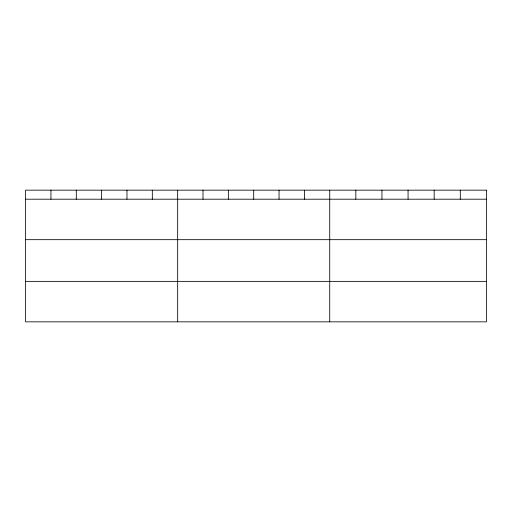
<?xml version="1.0" encoding="UTF-8"?>
<svg xmlns="http://www.w3.org/2000/svg" width="512" height="512" viewBox="0 0 512 512"><rect width="100%" height="100%" fill="white"/><g stroke="black" fill="none" stroke-linecap="round" stroke-linejoin="round"><path stroke-width="0.77" d="M25.6 199.2L486.4 199.2M25.6 239.674L486.4 239.674M25.6 281.37L486.4 281.37M460.288 190.157L460.288 199.2M434.176 190.157L434.176 199.2M408.064 190.157L408.064 199.2M381.952 190.157L381.952 199.2M355.84 190.157L355.84 199.2M329.728 190.157L329.728 321.843M304.384 190.157L304.384 199.2M279.04 190.157L279.04 199.2M253.696 190.157L253.696 199.2M228.352 190.157L228.352 199.2M203.008 190.157L203.008 199.2M177.664 190.157L177.664 321.843M152.32 190.157L152.32 199.2M126.976 190.157L126.976 199.2M101.632 190.157L101.632 199.2M76.288 190.157L76.288 199.2M50.944 190.157L50.944 199.2M486.4 190.157L25.6 190.157L25.6 321.843L486.4 321.843L486.4 190.157"/></g></svg>
